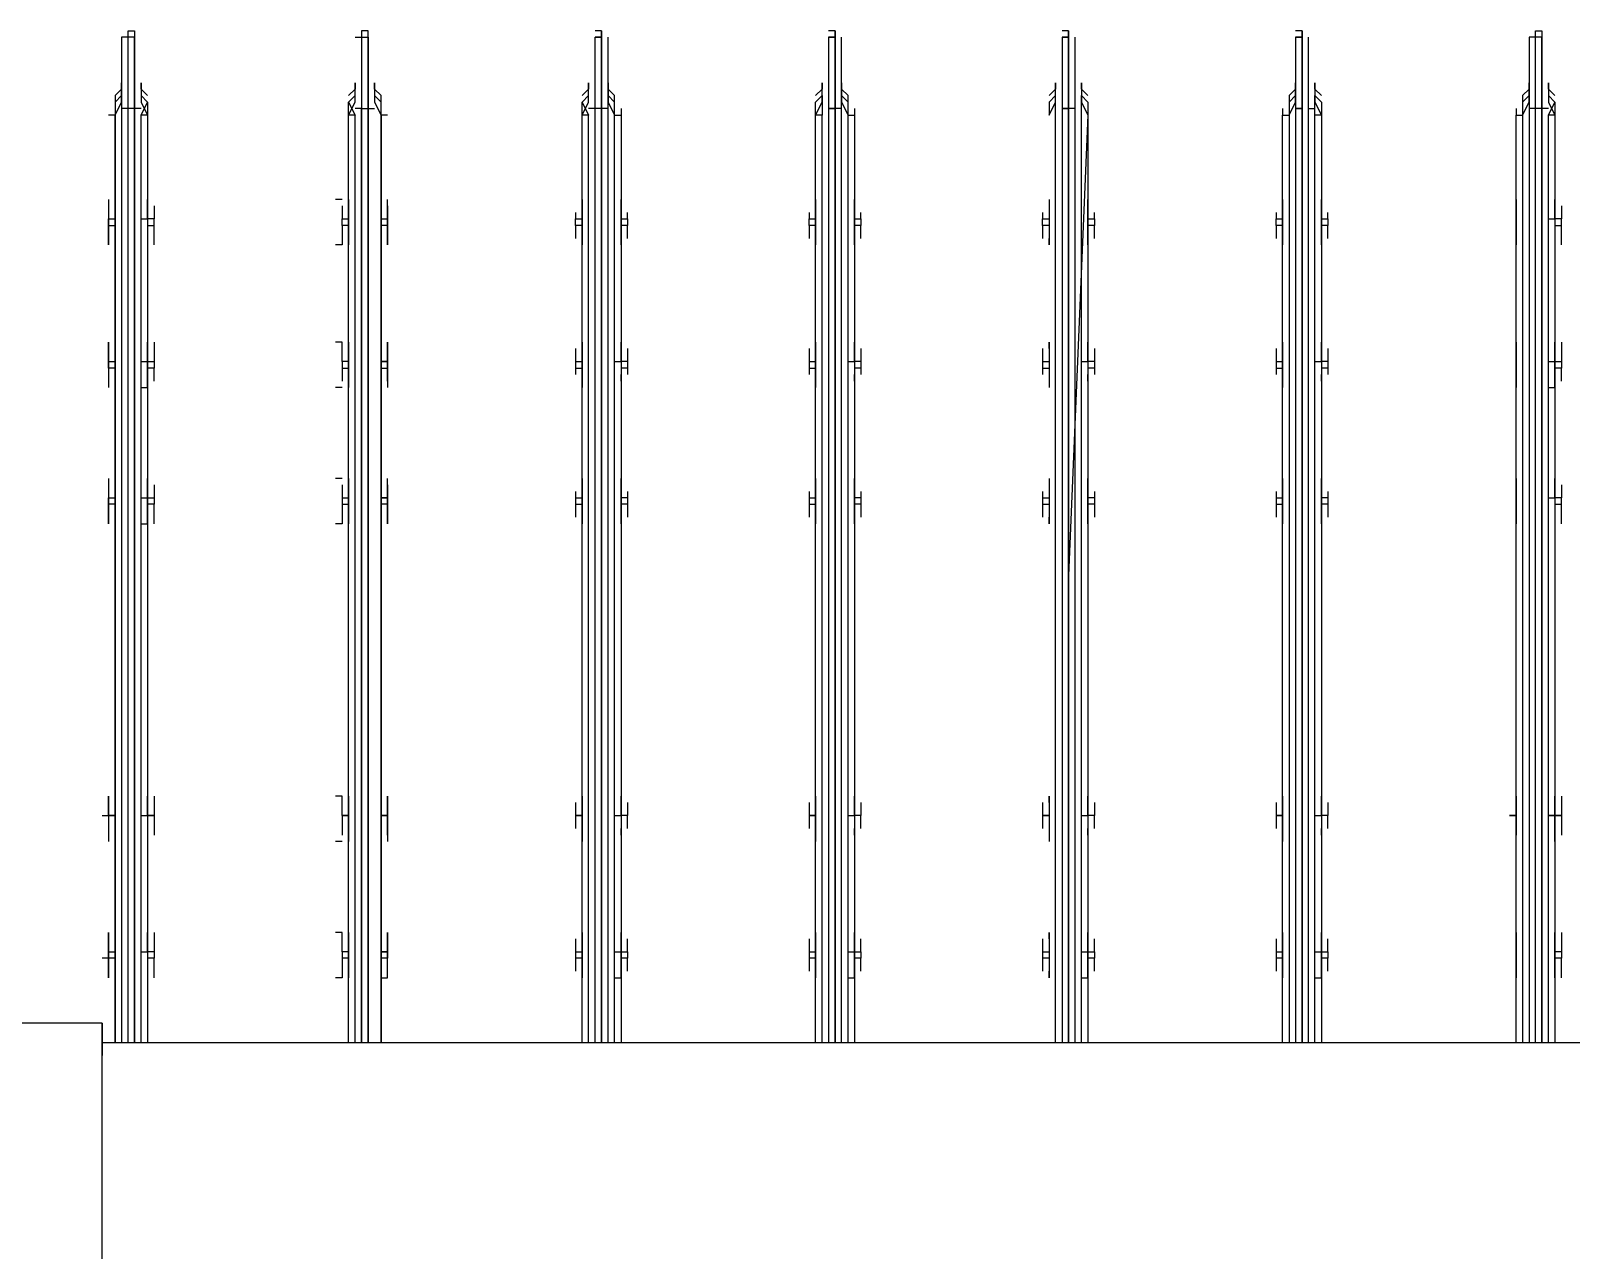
# Model space of a CAD drawing. Header units: metres. Extents: x 532315 to 532639, y 2674519 to 2674914.
# Drawn here: x 532482.0879 to 532482.4164, y 2674750.4031 to 2674750.6631 of the extents above; entities that cross this region are included whole.
import ezdxf

# ---------------------------------------------------------------- set-up
doc = ezdxf.new("R2010")
doc.units = ezdxf.units.M
doc.header["$MEASUREMENT"] = 0
doc.linetypes.add('PDF_IMPORT', pattern=[1, 0.8, -0.2])
doc.layers.add('IDT', color=7, linetype='Continuous')

# ---------------------------------------------------------------- blocks, each defined once
blk = doc.blocks.new('IDT')
at = {"layer": 'IDT', "color": 0, "lineweight": 25}
for p, q in [((17.21622, 8.80826), (17.21622, 8.71144)), ((17.21622, 8.71144), (17.21622, 8.71836)), ((17.21622, 8.71559), (16.63529, 8.71559)), ((16.90639, 8.5178), (16.90639, 8.71559)), ((16.90777, 8.71559), (16.90777, 8.5178)), ((16.90916, 8.51642), (16.90916, 8.71559)), ((16.90916, 8.71559), (16.90916, 8.51642)), ((16.91054, 8.71559), (16.91054, 8.51642)), ((16.91192, 8.51642), (16.91192, 8.71559)), ((16.91331, 8.5178), (16.91331, 8.71559)), ((16.91469, 8.71559), (16.91469, 8.5178)), ((16.95618, 8.5178), (16.95618, 8.71559)), ((16.95757, 8.71559), (16.95757, 8.5178)), ((16.95895, 8.71559), (16.95895, 8.51642)), ((16.96033, 8.71559), (16.96033, 8.51642)), ((16.96033, 8.51642), (16.96033, 8.71559)), ((16.96172, 8.51642), (16.96172, 8.71559)), ((16.9631, 8.5178), (16.9631, 8.71559)), ((16.96448, 8.71559), (16.96448, 8.5178)), ((17.00598, 8.5178), (17.00598, 8.71559)), ((17.00736, 8.71559), (17.00736, 8.5178)), ((17.00874, 8.71559), (17.00874, 8.51642)), ((17.01013, 8.51642), (17.01013, 8.71559)), ((17.01013, 8.71559), (17.01013, 8.51642)), ((17.01151, 8.51642), (17.01151, 8.71559)), ((17.01289, 8.71559), (17.01289, 8.5178)), ((17.05577, 8.5178), (17.05577, 8.71559)), ((17.05715, 8.71559), (17.05715, 8.5178)), ((17.05854, 8.71559), (17.05854, 8.51642)), ((17.05992, 8.51642), (17.05992, 8.71559)), ((17.05992, 8.71559), (17.05992, 8.51642)), ((17.0613, 8.51642), (17.0613, 8.71559)), ((17.06269, 8.71559), (17.06269, 8.5178)), ((17.06407, 8.71559), (17.06407, 8.5178)), ((17.10556, 8.5178), (17.10556, 8.71559)), ((17.10695, 8.71559), (17.10695, 8.5178)), ((17.10833, 8.71559), (17.10833, 8.51642)), ((17.10971, 8.71559), (17.10971, 8.51642)), ((17.10971, 8.51642), (17.10971, 8.71559)), ((17.1111, 8.71559), (17.1111, 8.51642)), ((17.11248, 8.71559), (17.11248, 8.5178)), ((17.11386, 8.71559), (17.11386, 8.5178)), ((17.15674, 8.5178), (17.15674, 8.71559)), ((17.15674, 8.71559), (17.15674, 8.5178)), ((17.15951, 8.51642), (17.15951, 8.71559)), ((17.15951, 8.71559), (17.15951, 8.51642)), ((17.16089, 8.51642), (17.16089, 8.71559)), ((17.16089, 8.71559), (17.16089, 8.51642)), ((17.16227, 8.71559), (17.16227, 8.5178)), ((17.16366, 8.71559), (17.16366, 8.5178)), ((17.20653, 8.5178), (17.20653, 8.71559)), ((17.20792, 8.71559), (17.20792, 8.5178)), ((17.2093, 8.51642), (17.2093, 8.71559)), ((17.2093, 8.71559), (17.2093, 8.51642)), ((17.21068, 8.71559), (17.21068, 8.51642)), ((17.21207, 8.51642), (17.21207, 8.71559)), ((17.21345, 8.5178), (17.21345, 8.71559)), ((17.21345, 8.71559), (17.21345, 8.5178)), ((17.21622, 8.71144), (17.3158, 8.71144)), ((16.90501, 8.70176), (16.90501, 8.70038)), ((16.90501, 8.70038), (16.90501, 8.69761)), ((16.90639, 8.70176), (16.90639, 8.69761)), ((16.91469, 8.70176), (16.91469, 8.70038)), ((16.91469, 8.69761), (16.91469, 8.70176)), ((16.91469, 8.70038), (16.91469, 8.69761)), ((16.9548, 8.70038), (16.9548, 8.69761)), ((16.95757, 8.70176), (16.95618, 8.70176)), ((16.95618, 8.70176), (16.95618, 8.69761)), ((16.95618, 8.70176), (16.95618, 8.70038)), ((16.96448, 8.69761), (16.96448, 8.70176)), ((16.96448, 8.70176), (16.96448, 8.70038)), ((16.96587, 8.69761), (16.96587, 8.70038)), ((17.00459, 8.70038), (17.00459, 8.69761)), ((17.00736, 8.70176), (17.00598, 8.70176)), ((17.00598, 8.70176), (17.00598, 8.69761)), ((17.00598, 8.70176), (17.00598, 8.70038)), ((17.01428, 8.69761), (17.01428, 8.70176)), ((17.01428, 8.70176), (17.01428, 8.70038)), ((17.01566, 8.69761), (17.01566, 8.70038)), ((17.05439, 8.70038), (17.05439, 8.69761)), ((17.05715, 8.70176), (17.05577, 8.70176)), ((17.05577, 8.70176), (17.05577, 8.69761)), ((17.05577, 8.70176), (17.05577, 8.70038)), ((17.06407, 8.69761), (17.06407, 8.70176)), ((17.06407, 8.70176), (17.06407, 8.70038)), ((17.06545, 8.69761), (17.06545, 8.70038)), ((17.10418, 8.70038), (17.10418, 8.69761)), ((17.10695, 8.70176), (17.10556, 8.70176)), ((17.10556, 8.70176), (17.10556, 8.69761)), ((17.10556, 8.70176), (17.10556, 8.70038)), ((17.11386, 8.69761), (17.11386, 8.70176)), ((17.11386, 8.70176), (17.11386, 8.70038)), ((17.11525, 8.69761), (17.11525, 8.70038)), ((17.15674, 8.70176), (17.15536, 8.70176)), ((17.15536, 8.70176), (17.15536, 8.69761)), ((17.15536, 8.70176), (17.15536, 8.70038)), ((17.15536, 8.70038), (17.15536, 8.69761)), ((17.16366, 8.69761), (17.16366, 8.70176)), ((17.16504, 8.70038), (17.16504, 8.70176)), ((17.16504, 8.70176), (17.16642, 8.70176)), ((17.16504, 8.69761), (17.16504, 8.70038)), ((17.20515, 8.70176), (17.20515, 8.70038)), ((17.20515, 8.70038), (17.20515, 8.69761)), ((17.20653, 8.69623), (17.20653, 8.70176)), ((17.21483, 8.70176), (17.21483, 8.70038)), ((17.21483, 8.69761), (17.21483, 8.70176)), ((17.21483, 8.70038), (17.21483, 8.69761)), ((16.90501, 8.69761), (16.90639, 8.69761)), ((16.90501, 8.69623), (16.90501, 8.69761)), ((16.90501, 8.69346), (16.90501, 8.69623)), ((16.90501, 8.69623), (16.90639, 8.69623)), ((16.90639, 8.69761), (16.90639, 8.69623)), ((16.90639, 8.69623), (16.90639, 8.69208)), ((16.91469, 8.69761), (16.91469, 8.69623)), ((16.91469, 8.69623), (16.91469, 8.69761)), ((16.91469, 8.69623), (16.91469, 8.69346)), ((16.91469, 8.69208), (16.91469, 8.69623)), ((16.9548, 8.69761), (16.95618, 8.69761)), ((16.9548, 8.69623), (16.9548, 8.69761)), ((16.95618, 8.69623), (16.9548, 8.69623)), ((16.9548, 8.69623), (16.9548, 8.69346)), ((16.95618, 8.69761), (16.95618, 8.69623)), ((16.95757, 8.69623), (16.95618, 8.69623)), ((16.95618, 8.69623), (16.95618, 8.69208)), ((16.96448, 8.69623), (16.96448, 8.69761)), ((16.96448, 8.69761), (16.96587, 8.69761)), ((16.96448, 8.69208), (16.96448, 8.69623)), ((16.96587, 8.69623), (16.96448, 8.69623)), ((16.96587, 8.69623), (16.96587, 8.69761)), ((16.96587, 8.69346), (16.96587, 8.69623)), ((17.00459, 8.69761), (17.00598, 8.69761)), ((17.00459, 8.69623), (17.00459, 8.69761)), ((17.00598, 8.69623), (17.00459, 8.69623)), ((17.00459, 8.69623), (17.00459, 8.69346)), ((17.00598, 8.69761), (17.00598, 8.69623)), ((17.00736, 8.69623), (17.00598, 8.69623)), ((17.00598, 8.69623), (17.00598, 8.69208)), ((17.01428, 8.69623), (17.01428, 8.69761)), ((17.01428, 8.69761), (17.01566, 8.69761)), ((17.01428, 8.69208), (17.01428, 8.69623)), ((17.01566, 8.69623), (17.01428, 8.69623)), ((17.01566, 8.69623), (17.01566, 8.69761)), ((17.01566, 8.69346), (17.01566, 8.69623)), ((17.05439, 8.69761), (17.05577, 8.69761)), ((17.05439, 8.69623), (17.05439, 8.69761)), ((17.05577, 8.69623), (17.05439, 8.69623)), ((17.05439, 8.69623), (17.05439, 8.69346)), ((17.05577, 8.69761), (17.05577, 8.69623)), ((17.05715, 8.69623), (17.05577, 8.69623)), ((17.05577, 8.69623), (17.05577, 8.69208)), ((17.06407, 8.69623), (17.06407, 8.69761)), ((17.06407, 8.69761), (17.06545, 8.69761)), ((17.06407, 8.69208), (17.06407, 8.69623)), ((17.06545, 8.69623), (17.06407, 8.69623)), ((17.06545, 8.69623), (17.06545, 8.69761)), ((17.06545, 8.69346), (17.06545, 8.69623)), ((17.10418, 8.69761), (17.10556, 8.69761)), ((17.10418, 8.69623), (17.10418, 8.69761)), ((17.10556, 8.69623), (17.10418, 8.69623)), ((17.10418, 8.69623), (17.10418, 8.69346)), ((17.10556, 8.69761), (17.10556, 8.69623)), ((17.10695, 8.69623), (17.10556, 8.69623)), ((17.10556, 8.69623), (17.10556, 8.69208)), ((17.11386, 8.69623), (17.11386, 8.69761)), ((17.11386, 8.69761), (17.11525, 8.69761)), ((17.11386, 8.69208), (17.11386, 8.69623)), ((17.11525, 8.69623), (17.11386, 8.69623)), ((17.11525, 8.69623), (17.11525, 8.69761)), ((17.11525, 8.69346), (17.11525, 8.69623)), ((17.15536, 8.69623), (17.15536, 8.69761)), ((17.15536, 8.69761), (17.15536, 8.69623)), ((17.15536, 8.69761), (17.15674, 8.69761)), ((17.15536, 8.69623), (17.15674, 8.69623)), ((17.15674, 8.69623), (17.15536, 8.69623)), ((17.15536, 8.69623), (17.15536, 8.69208)), ((17.15536, 8.69346), (17.15536, 8.69623)), ((17.16366, 8.69623), (17.16366, 8.69761)), ((17.16366, 8.69761), (17.16504, 8.69761)), ((17.16366, 8.69623), (17.16504, 8.69623)), ((17.16366, 8.69208), (17.16366, 8.69623)), ((17.16504, 8.69623), (17.16504, 8.69761)), ((17.16504, 8.69623), (17.16504, 8.69346)), ((17.20515, 8.69623), (17.20515, 8.69761)), ((17.20515, 8.69761), (17.20653, 8.69761)), ((17.20515, 8.69346), (17.20515, 8.69623)), ((17.20515, 8.69623), (17.20653, 8.69623)), ((17.20792, 8.69623), (17.20653, 8.69623)), ((17.20653, 8.69623), (17.20653, 8.69208)), ((17.21345, 8.69761), (17.21483, 8.69761)), ((17.21483, 8.69623), (17.21345, 8.69623)), ((17.21483, 8.69761), (17.21483, 8.69623)), ((17.21483, 8.69623), (17.21483, 8.69761)), ((17.21483, 8.69761), (17.21622, 8.69761)), ((17.21483, 8.69623), (17.21483, 8.69346)), ((17.21483, 8.69208), (17.21483, 8.69623)), ((16.90501, 8.69208), (16.90501, 8.69346)), ((16.91469, 8.69346), (16.91469, 8.69208)), ((16.95618, 8.69208), (16.95618, 8.69346)), ((16.96448, 8.69346), (16.96448, 8.69208)), ((17.00598, 8.69208), (17.00598, 8.69346)), ((17.01428, 8.69346), (17.01428, 8.69208)), ((17.05577, 8.69208), (17.05577, 8.69346)), ((17.06407, 8.69346), (17.06407, 8.69208)), ((17.10556, 8.69208), (17.10556, 8.69346)), ((17.11386, 8.69346), (17.11386, 8.69208)), ((17.15536, 8.69208), (17.15536, 8.69346)), ((17.16504, 8.69346), (17.16504, 8.69208)), ((17.16504, 8.69208), (17.16642, 8.69208)), ((17.20515, 8.69208), (17.20515, 8.69346)), ((17.21483, 8.69346), (17.21483, 8.69208)), ((16.90639, 8.67272), (16.90639, 8.66718)), ((16.91469, 8.67272), (16.91469, 8.66718)), ((16.95618, 8.66718), (16.95618, 8.67272)), ((16.96448, 8.66303), (16.96448, 8.67272)), ((17.00598, 8.66718), (17.00598, 8.67272)), ((17.01428, 8.66303), (17.01428, 8.67272)), ((17.05577, 8.66718), (17.05577, 8.67272)), ((17.06407, 8.66303), (17.06407, 8.67272)), ((17.10556, 8.66718), (17.10556, 8.67272)), ((17.11386, 8.66303), (17.11386, 8.67272)), ((17.15536, 8.66718), (17.15536, 8.67272)), ((17.16366, 8.66303), (17.16366, 8.67272)), ((17.16504, 8.67272), (17.16642, 8.67272)), ((17.20653, 8.66718), (17.20653, 8.67272)), ((17.21483, 8.66718), (17.21483, 8.67272)), ((16.90501, 8.66995), (16.90501, 8.67133)), ((16.90501, 8.66718), (16.90501, 8.66995)), ((16.91469, 8.66995), (16.91469, 8.67133)), ((16.91469, 8.66718), (16.91469, 8.66995)), ((16.9548, 8.66995), (16.9548, 8.66718)), ((16.95618, 8.67133), (16.95618, 8.66995)), ((16.96448, 8.66995), (16.96448, 8.67133)), ((16.96587, 8.66718), (16.96587, 8.66995)), ((17.00459, 8.66995), (17.00459, 8.66718)), ((17.00598, 8.67133), (17.00598, 8.66995)), ((17.01428, 8.66995), (17.01428, 8.67133)), ((17.01566, 8.66718), (17.01566, 8.66995)), ((17.05439, 8.66995), (17.05439, 8.66718)), ((17.05577, 8.67133), (17.05577, 8.66995)), ((17.06407, 8.66995), (17.06407, 8.67133)), ((17.06545, 8.66718), (17.06545, 8.66995)), ((17.10418, 8.66995), (17.10418, 8.66718)), ((17.10556, 8.67133), (17.10556, 8.66995)), ((17.11386, 8.66995), (17.11386, 8.67133)), ((17.11525, 8.66718), (17.11525, 8.66995)), ((17.15536, 8.67133), (17.15536, 8.66995)), ((17.15536, 8.66995), (17.15536, 8.66718)), ((17.16504, 8.66995), (17.16504, 8.67133)), ((17.16504, 8.66718), (17.16504, 8.66995)), ((17.20515, 8.66995), (17.20515, 8.67133)), ((17.20515, 8.66718), (17.20515, 8.66995)), ((17.21483, 8.66995), (17.21483, 8.67133)), ((17.21483, 8.66718), (17.21483, 8.66995)), ((16.90501, 8.66442), (16.90501, 8.66718)), ((16.90501, 8.66718), (16.90639, 8.66718)), ((16.90639, 8.66718), (16.90501, 8.66718)), ((16.90639, 8.66718), (16.90777, 8.66718)), ((16.90777, 8.66718), (16.90639, 8.66718)), ((16.90639, 8.66718), (16.90639, 8.66303)), ((16.91469, 8.66718), (16.91469, 8.66442)), ((16.91469, 8.66303), (16.91469, 8.66718)), ((16.91469, 8.66718), (16.91607, 8.66718)), ((16.91607, 8.66718), (16.91469, 8.66718)), ((16.9548, 8.66442), (16.9548, 8.66718)), ((16.9548, 8.66718), (16.95618, 8.66718)), ((16.9548, 8.66718), (16.95618, 8.66718)), ((16.95757, 8.66718), (16.95618, 8.66718)), ((16.95618, 8.66718), (16.95618, 8.66303)), ((16.96587, 8.66718), (16.96448, 8.66718)), ((16.96448, 8.66718), (16.96587, 8.66718)), ((16.96587, 8.66718), (16.96448, 8.66718)), ((16.96587, 8.66442), (16.96587, 8.66718)), ((17.00459, 8.66442), (17.00459, 8.66718)), ((17.00459, 8.66718), (17.00598, 8.66718)), ((17.00459, 8.66718), (17.00598, 8.66718)), ((17.00736, 8.66718), (17.00598, 8.66718)), ((17.00598, 8.66718), (17.00598, 8.66303)), ((17.01566, 8.66718), (17.01428, 8.66718)), ((17.01428, 8.66718), (17.01566, 8.66718)), ((17.01566, 8.66718), (17.01428, 8.66718)), ((17.01566, 8.66442), (17.01566, 8.66718)), ((17.05439, 8.66442), (17.05439, 8.66718)), ((17.05439, 8.66718), (17.05577, 8.66718)), ((17.05439, 8.66718), (17.05577, 8.66718)), ((17.05715, 8.66718), (17.05577, 8.66718)), ((17.05577, 8.66718), (17.05577, 8.66303)), ((17.06545, 8.66718), (17.06407, 8.66718)), ((17.06407, 8.66718), (17.06545, 8.66718)), ((17.06545, 8.66718), (17.06407, 8.66718)), ((17.06545, 8.66442), (17.06545, 8.66718)), ((17.10418, 8.66442), (17.10418, 8.66718)), ((17.10418, 8.66718), (17.10556, 8.66718)), ((17.10418, 8.66718), (17.10556, 8.66718)), ((17.10695, 8.66718), (17.10556, 8.66718)), ((17.10556, 8.66718), (17.10556, 8.66303)), ((17.11525, 8.66718), (17.11386, 8.66718)), ((17.11386, 8.66718), (17.11525, 8.66718)), ((17.11525, 8.66718), (17.11386, 8.66718)), ((17.11525, 8.66442), (17.11525, 8.66718)), ((17.15536, 8.66718), (17.15536, 8.66303)), ((17.15536, 8.66442), (17.15536, 8.66718)), ((17.15536, 8.66718), (17.15674, 8.66718)), ((17.15674, 8.66718), (17.15536, 8.66718)), ((17.15536, 8.66718), (17.15674, 8.66718)), ((17.15674, 8.66718), (17.15536, 8.66718)), ((17.16366, 8.66718), (17.16504, 8.66718)), ((17.16504, 8.66718), (17.16366, 8.66718)), ((17.16366, 8.66718), (17.16504, 8.66718)), ((17.16504, 8.66718), (17.16504, 8.66442)), ((17.20515, 8.66442), (17.20515, 8.66718)), ((17.20653, 8.66718), (17.20515, 8.66718)), ((17.20515, 8.66718), (17.20653, 8.66718)), ((17.20792, 8.66718), (17.20653, 8.66718)), ((17.20653, 8.66718), (17.20653, 8.66303)), ((17.21483, 8.66718), (17.21345, 8.66718)), ((17.21345, 8.66718), (17.21483, 8.66718)), ((17.21622, 8.66718), (17.21483, 8.66718)), ((17.21483, 8.66718), (17.21483, 8.66442)), ((17.21483, 8.66303), (17.21483, 8.66718)), ((16.90501, 8.66303), (16.90501, 8.66442)), ((16.91469, 8.66442), (16.91469, 8.66303)), ((16.95618, 8.66303), (16.95618, 8.66442)), ((16.96448, 8.66442), (16.96448, 8.66303)), ((17.00598, 8.66303), (17.00598, 8.66442)), ((17.01428, 8.66442), (17.01428, 8.66303)), ((17.05577, 8.66303), (17.05577, 8.66442)), ((17.06407, 8.66442), (17.06407, 8.66303)), ((17.10556, 8.66303), (17.10556, 8.66442)), ((17.11386, 8.66442), (17.11386, 8.66303)), ((17.15536, 8.66303), (17.15536, 8.66442)), ((17.16504, 8.66442), (17.16504, 8.66303)), ((17.16504, 8.66303), (17.16642, 8.66303)), ((17.20515, 8.66303), (17.20515, 8.66442)), ((17.21483, 8.66442), (17.21483, 8.66303)), ((16.90501, 8.60494), (16.90501, 8.60356)), ((16.90501, 8.60356), (16.90501, 8.60079)), ((16.90639, 8.60079), (16.90639, 8.60494)), ((16.91469, 8.60079), (16.91469, 8.60494)), ((16.91469, 8.60494), (16.91469, 8.60356)), ((16.91469, 8.60356), (16.91469, 8.60079)), ((16.9548, 8.60079), (16.9548, 8.60356)), ((16.95618, 8.60356), (16.95618, 8.60494)), ((16.95618, 8.60494), (16.95618, 8.60079)), ((16.96448, 8.60079), (16.96448, 8.60494)), ((16.96448, 8.60494), (16.96448, 8.60356)), ((16.96587, 8.60079), (16.96587, 8.60356)), ((17.00459, 8.60079), (17.00459, 8.60356)), ((17.00598, 8.60356), (17.00598, 8.60494)), ((17.00598, 8.60494), (17.00598, 8.60079)), ((17.01428, 8.60079), (17.01428, 8.60494)), ((17.01428, 8.60494), (17.01428, 8.60356)), ((17.01566, 8.60079), (17.01566, 8.60356)), ((17.05439, 8.60079), (17.05439, 8.60356)), ((17.05577, 8.60356), (17.05577, 8.60494)), ((17.05577, 8.60494), (17.05577, 8.60079)), ((17.06407, 8.60079), (17.06407, 8.60494)), ((17.06407, 8.60494), (17.06407, 8.60356)), ((17.06545, 8.60079), (17.06545, 8.60356)), ((17.10418, 8.60079), (17.10418, 8.60356)), ((17.10556, 8.60356), (17.10556, 8.60494)), ((17.10556, 8.60494), (17.10556, 8.60079)), ((17.11386, 8.60079), (17.11386, 8.60494)), ((17.11386, 8.60494), (17.11386, 8.60356)), ((17.11525, 8.60079), (17.11525, 8.60356)), ((17.15536, 8.60079), (17.15536, 8.60494)), ((17.15536, 8.60494), (17.15536, 8.60356)), ((17.15536, 8.60356), (17.15536, 8.60079)), ((17.16366, 8.60079), (17.16366, 8.60494)), ((17.16504, 8.60356), (17.16504, 8.60494)), ((17.16504, 8.60494), (17.16642, 8.60494)), ((17.16504, 8.60079), (17.16504, 8.60356)), ((17.20515, 8.60494), (17.20515, 8.60356)), ((17.20515, 8.60356), (17.20515, 8.60079)), ((17.20792, 8.60494), (17.20653, 8.60494)), ((17.20653, 8.60494), (17.20653, 8.60079)), ((17.21483, 8.60079), (17.21483, 8.60494)), ((17.21483, 8.60494), (17.21483, 8.60356)), ((17.21483, 8.60356), (17.21483, 8.60079)), ((16.90639, 8.60079), (16.90501, 8.60079)), ((16.90501, 8.60079), (16.90501, 8.59941)), ((16.90639, 8.59941), (16.90639, 8.60079)), ((16.91469, 8.59941), (16.91469, 8.60079)), ((16.91469, 8.60079), (16.91469, 8.59803)), ((16.9548, 8.59941), (16.9548, 8.60079)), ((16.9548, 8.60079), (16.95618, 8.60079)), ((16.95618, 8.60079), (16.95618, 8.59941)), ((16.96448, 8.59941), (16.96448, 8.60079)), ((16.96587, 8.60079), (16.96448, 8.60079)), ((16.96587, 8.59941), (16.96587, 8.60079)), ((17.00459, 8.59941), (17.00459, 8.60079)), ((17.00459, 8.60079), (17.00598, 8.60079)), ((17.00598, 8.60079), (17.00598, 8.59941)), ((17.01428, 8.59941), (17.01428, 8.60079)), ((17.01566, 8.60079), (17.01428, 8.60079)), ((17.01566, 8.59941), (17.01566, 8.60079)), ((17.05439, 8.59941), (17.05439, 8.60079)), ((17.05439, 8.60079), (17.05577, 8.60079)), ((17.05577, 8.60079), (17.05577, 8.59941)), ((17.06407, 8.59941), (17.06407, 8.60079)), ((17.06545, 8.60079), (17.06407, 8.60079)), ((17.06545, 8.59941), (17.06545, 8.60079)), ((17.10418, 8.59941), (17.10418, 8.60079)), ((17.10418, 8.60079), (17.10556, 8.60079)), ((17.10556, 8.60079), (17.10556, 8.59941)), ((17.11386, 8.59941), (17.11386, 8.60079)), ((17.11525, 8.60079), (17.11386, 8.60079)), ((17.11525, 8.59941), (17.11525, 8.60079)), ((17.15536, 8.60079), (17.15536, 8.59941)), ((17.15536, 8.59941), (17.15536, 8.60079)), ((17.15536, 8.60079), (17.15674, 8.60079)), ((17.16366, 8.59941), (17.16366, 8.60079)), ((17.16504, 8.60079), (17.16366, 8.60079)), ((17.16504, 8.59941), (17.16504, 8.60079)), ((17.20515, 8.59941), (17.20515, 8.60079)), ((17.20515, 8.60079), (17.20653, 8.60079)), ((17.20653, 8.60079), (17.20653, 8.59941)), ((17.21345, 8.60079), (17.21483, 8.60079)), ((17.21483, 8.59803), (17.21483, 8.60079)), ((17.21483, 8.60079), (17.21483, 8.59941)), ((16.90501, 8.59941), (16.90639, 8.59941)), ((16.90501, 8.59803), (16.90501, 8.59941)), ((16.90501, 8.59664), (16.90501, 8.59803)), ((16.90777, 8.59941), (16.90639, 8.59941)), ((16.90639, 8.59941), (16.90639, 8.59526)), ((16.91469, 8.59526), (16.91469, 8.59941)), ((16.91469, 8.59803), (16.91469, 8.59664)), ((16.9548, 8.59803), (16.9548, 8.59941)), ((16.9548, 8.59941), (16.95618, 8.59941)), ((16.95618, 8.59941), (16.95618, 8.59526)), ((16.95618, 8.59803), (16.95618, 8.59664)), ((16.96448, 8.59526), (16.96448, 8.59941)), ((16.96587, 8.59941), (16.96448, 8.59941)), ((16.96448, 8.59664), (16.96448, 8.59803)), ((16.96587, 8.59803), (16.96587, 8.59941)), ((17.00459, 8.59803), (17.00459, 8.59941)), ((17.00459, 8.59941), (17.00598, 8.59941)), ((17.00598, 8.59941), (17.00598, 8.59526)), ((17.00598, 8.59803), (17.00598, 8.59664)), ((17.01428, 8.59526), (17.01428, 8.59941)), ((17.01566, 8.59941), (17.01428, 8.59941)), ((17.01428, 8.59664), (17.01428, 8.59803)), ((17.01566, 8.59803), (17.01566, 8.59941)), ((17.05439, 8.59803), (17.05439, 8.59941)), ((17.05439, 8.59941), (17.05577, 8.59941)), ((17.05577, 8.59941), (17.05577, 8.59526)), ((17.05577, 8.59803), (17.05577, 8.59664)), ((17.06407, 8.59526), (17.06407, 8.59941)), ((17.06545, 8.59941), (17.06407, 8.59941)), ((17.06407, 8.59664), (17.06407, 8.59803)), ((17.06545, 8.59803), (17.06545, 8.59941)), ((17.10418, 8.59803), (17.10418, 8.59941)), ((17.10418, 8.59941), (17.10556, 8.59941)), ((17.10556, 8.59941), (17.10556, 8.59526)), ((17.10556, 8.59803), (17.10556, 8.59664)), ((17.11386, 8.59526), (17.11386, 8.59941)), ((17.11525, 8.59941), (17.11386, 8.59941)), ((17.11386, 8.59664), (17.11386, 8.59803)), ((17.11525, 8.59803), (17.11525, 8.59941)), ((17.15536, 8.59803), (17.15536, 8.59941)), ((17.15536, 8.59941), (17.15536, 8.59526)), ((17.15536, 8.59941), (17.15674, 8.59941)), ((17.15674, 8.59941), (17.15536, 8.59941)), ((17.15536, 8.59664), (17.15536, 8.59803)), ((17.16366, 8.59526), (17.16366, 8.59941)), ((17.16504, 8.59941), (17.16366, 8.59941)), ((17.16504, 8.59803), (17.16504, 8.59941)), ((17.16504, 8.59664), (17.16504, 8.59803)), ((17.20653, 8.59941), (17.20515, 8.59941)), ((17.20515, 8.59803), (17.20515, 8.59941)), ((17.20515, 8.59664), (17.20515, 8.59803)), ((17.20792, 8.59941), (17.20653, 8.59941)), ((17.20653, 8.59941), (17.20653, 8.59526)), ((17.21483, 8.59941), (17.21345, 8.59941)), ((17.21483, 8.59526), (17.21483, 8.59941)), ((17.21483, 8.59664), (17.21483, 8.59803)), ((17.16504, 8.59526), (17.16642, 8.59526)), ((16.90501, 8.57451), (16.90501, 8.57313)), ((16.90777, 8.57589), (16.90639, 8.57589)), ((16.90639, 8.57589), (16.90639, 8.57175)), ((16.91469, 8.56621), (16.91469, 8.57589)), ((16.91469, 8.57451), (16.91469, 8.57313)), ((16.95618, 8.57036), (16.95618, 8.57589)), ((16.95618, 8.57451), (16.95618, 8.57313)), ((16.96448, 8.57175), (16.96448, 8.57589)), ((16.96448, 8.57313), (16.96448, 8.57451)), ((17.00598, 8.57036), (17.00598, 8.57589)), ((17.00598, 8.57451), (17.00598, 8.57313)), ((17.01428, 8.57175), (17.01428, 8.57589)), ((17.01428, 8.57313), (17.01428, 8.57451)), ((17.05577, 8.57036), (17.05577, 8.57589)), ((17.05577, 8.57451), (17.05577, 8.57313)), ((17.06407, 8.57175), (17.06407, 8.57589)), ((17.06407, 8.57313), (17.06407, 8.57451)), ((17.10556, 8.57036), (17.10556, 8.57589)), ((17.10556, 8.57451), (17.10556, 8.57313)), ((17.11386, 8.57175), (17.11386, 8.57589)), ((17.11386, 8.57313), (17.11386, 8.57451)), ((17.15536, 8.57175), (17.15536, 8.57589)), ((17.15536, 8.57451), (17.15536, 8.57313)), ((17.16366, 8.57175), (17.16366, 8.57589)), ((17.16504, 8.57589), (17.16642, 8.57589)), ((17.16504, 8.57313), (17.16504, 8.57451)), ((17.20515, 8.57451), (17.20515, 8.57313)), ((17.20792, 8.57589), (17.20653, 8.57589)), ((17.20653, 8.57589), (17.20653, 8.57175)), ((17.21483, 8.57175), (17.21483, 8.57589)), ((17.21483, 8.57313), (17.21483, 8.57451)), ((16.90501, 8.57313), (16.90501, 8.57175)), ((16.90501, 8.57036), (16.90501, 8.57175)), ((16.90501, 8.57175), (16.90639, 8.57175)), ((16.90639, 8.57175), (16.90639, 8.57036)), ((16.91469, 8.57313), (16.91469, 8.57175)), ((16.91469, 8.57175), (16.91469, 8.57036)), ((16.9548, 8.57175), (16.9548, 8.57313)), ((16.9548, 8.57036), (16.9548, 8.57175)), ((16.9548, 8.57175), (16.95618, 8.57175)), ((16.96448, 8.56621), (16.96448, 8.57175)), ((16.96587, 8.57175), (16.96448, 8.57175)), ((16.96587, 8.57175), (16.96587, 8.57313)), ((16.96587, 8.57036), (16.96587, 8.57175)), ((17.00459, 8.57175), (17.00459, 8.57313)), ((17.00459, 8.57036), (17.00459, 8.57175)), ((17.00459, 8.57175), (17.00598, 8.57175)), ((17.01428, 8.56621), (17.01428, 8.57175)), ((17.01566, 8.57175), (17.01428, 8.57175)), ((17.01566, 8.57175), (17.01566, 8.57313)), ((17.01566, 8.57036), (17.01566, 8.57175)), ((17.05439, 8.57175), (17.05439, 8.57313)), ((17.05439, 8.57036), (17.05439, 8.57175)), ((17.05439, 8.57175), (17.05577, 8.57175)), ((17.06407, 8.56621), (17.06407, 8.57175)), ((17.06545, 8.57175), (17.06407, 8.57175)), ((17.06545, 8.57175), (17.06545, 8.57313)), ((17.06545, 8.57036), (17.06545, 8.57175)), ((17.10418, 8.57175), (17.10418, 8.57313)), ((17.10418, 8.57036), (17.10418, 8.57175)), ((17.10418, 8.57175), (17.10556, 8.57175)), ((17.11386, 8.56621), (17.11386, 8.57175)), ((17.11525, 8.57175), (17.11386, 8.57175)), ((17.11525, 8.57175), (17.11525, 8.57313)), ((17.11525, 8.57036), (17.11525, 8.57175)), ((17.15536, 8.57313), (17.15536, 8.57175)), ((17.15674, 8.57175), (17.15536, 8.57175)), ((17.15536, 8.57175), (17.15536, 8.57036)), ((17.15536, 8.57036), (17.15536, 8.57175)), ((17.16366, 8.56621), (17.16366, 8.57175)), ((17.16504, 8.57175), (17.16366, 8.57175)), ((17.16504, 8.57175), (17.16504, 8.57313)), ((17.16504, 8.57036), (17.16504, 8.57175)), ((17.20515, 8.57313), (17.20515, 8.57175)), ((17.20515, 8.57036), (17.20515, 8.57175)), ((17.20515, 8.57175), (17.20653, 8.57175)), ((17.20653, 8.57175), (17.20653, 8.57036)), ((17.21345, 8.57175), (17.21483, 8.57175)), ((17.21483, 8.57175), (17.21483, 8.57313)), ((17.21483, 8.57036), (17.21483, 8.57175)), ((17.21483, 8.57175), (17.21483, 8.57036)), ((16.90639, 8.57036), (16.90501, 8.57036)), ((16.90501, 8.5676), (16.90501, 8.57036)), ((16.90501, 8.56621), (16.90501, 8.5676)), ((16.90777, 8.57036), (16.90639, 8.57036)), ((16.90639, 8.57036), (16.90639, 8.56621)), ((16.91469, 8.57036), (16.91469, 8.5676)), ((16.91469, 8.5676), (16.91469, 8.56621)), ((16.9548, 8.5676), (16.9548, 8.57036)), ((16.9548, 8.57036), (16.95618, 8.57036)), ((16.95757, 8.57036), (16.95618, 8.57036)), ((16.95618, 8.57036), (16.95618, 8.56621)), ((16.95618, 8.56621), (16.95618, 8.5676)), ((16.96587, 8.57036), (16.96448, 8.57036)), ((16.96448, 8.5676), (16.96448, 8.56621)), ((16.96587, 8.5676), (16.96587, 8.57036)), ((17.00459, 8.5676), (17.00459, 8.57036)), ((17.00459, 8.57036), (17.00598, 8.57036)), ((17.00736, 8.57036), (17.00598, 8.57036)), ((17.00598, 8.57036), (17.00598, 8.56621)), ((17.00598, 8.56621), (17.00598, 8.5676)), ((17.01566, 8.57036), (17.01428, 8.57036)), ((17.01428, 8.5676), (17.01428, 8.56621)), ((17.01566, 8.5676), (17.01566, 8.57036)), ((17.05439, 8.5676), (17.05439, 8.57036)), ((17.05439, 8.57036), (17.05577, 8.57036)), ((17.05715, 8.57036), (17.05577, 8.57036)), ((17.05577, 8.57036), (17.05577, 8.56621)), ((17.05577, 8.56621), (17.05577, 8.5676)), ((17.06545, 8.57036), (17.06407, 8.57036)), ((17.06407, 8.5676), (17.06407, 8.56621)), ((17.06545, 8.5676), (17.06545, 8.57036)), ((17.10418, 8.5676), (17.10418, 8.57036)), ((17.10418, 8.57036), (17.10556, 8.57036)), ((17.10695, 8.57036), (17.10556, 8.57036)), ((17.10556, 8.57036), (17.10556, 8.56621)), ((17.10556, 8.56621), (17.10556, 8.5676)), ((17.11525, 8.57036), (17.11386, 8.57036)), ((17.11386, 8.5676), (17.11386, 8.56621)), ((17.11525, 8.5676), (17.11525, 8.57036)), ((17.15536, 8.57036), (17.15674, 8.57036)), ((17.15674, 8.57036), (17.15536, 8.57036)), ((17.15536, 8.57036), (17.15536, 8.5676)), ((17.15536, 8.56621), (17.15536, 8.57036)), ((17.15536, 8.5676), (17.15536, 8.56621)), ((17.16366, 8.57036), (17.16504, 8.57036)), ((17.16504, 8.57036), (17.16504, 8.5676)), ((17.16504, 8.5676), (17.16504, 8.56621)), ((17.20653, 8.57036), (17.20515, 8.57036)), ((17.20515, 8.5676), (17.20515, 8.57036)), ((17.20515, 8.56621), (17.20515, 8.5676)), ((17.20792, 8.57036), (17.20653, 8.57036)), ((17.20653, 8.57036), (17.20653, 8.56621)), ((17.21483, 8.57036), (17.21345, 8.57036)), ((17.21483, 8.57036), (17.21483, 8.5676)), ((17.21483, 8.56621), (17.21483, 8.57036)), ((17.21483, 8.5676), (17.21483, 8.56621)), ((17.16504, 8.56621), (17.16642, 8.56621)), ((16.90501, 8.54547), (16.90501, 8.54408)), ((16.90639, 8.53993), (16.90639, 8.54547)), ((16.91469, 8.54132), (16.91469, 8.54547)), ((16.91469, 8.54547), (16.91469, 8.54408)), ((16.95618, 8.54408), (16.95618, 8.54547)), ((16.95618, 8.54547), (16.95618, 8.54132)), ((16.96448, 8.54132), (16.96448, 8.54547)), ((16.96448, 8.54547), (16.96448, 8.54408)), ((17.00598, 8.54408), (17.00598, 8.54547)), ((17.00598, 8.54547), (17.00598, 8.54132)), ((17.01428, 8.54132), (17.01428, 8.54547)), ((17.01428, 8.54547), (17.01428, 8.54408)), ((17.05577, 8.54408), (17.05577, 8.54547)), ((17.05577, 8.54547), (17.05577, 8.54132)), ((17.06407, 8.54132), (17.06407, 8.54547)), ((17.06407, 8.54547), (17.06407, 8.54408)), ((17.10556, 8.54408), (17.10556, 8.54547)), ((17.10556, 8.54547), (17.10556, 8.54132)), ((17.11386, 8.54132), (17.11386, 8.54547)), ((17.11386, 8.54547), (17.11386, 8.54408)), ((17.15536, 8.54132), (17.15536, 8.54547)), ((17.15536, 8.54547), (17.15536, 8.54408)), ((17.16366, 8.54132), (17.16366, 8.54547)), ((17.16504, 8.54408), (17.16504, 8.54547)), ((17.16504, 8.54547), (17.16642, 8.54547)), ((17.20515, 8.54547), (17.20515, 8.54408)), ((17.20653, 8.53993), (17.20653, 8.54547)), ((17.21483, 8.54132), (17.21483, 8.54547)), ((17.21483, 8.54547), (17.21483, 8.54408)), ((16.90501, 8.54408), (16.90501, 8.54132)), ((16.90639, 8.54132), (16.90501, 8.54132)), ((16.90501, 8.54132), (16.90501, 8.53993)), ((16.91469, 8.54408), (16.91469, 8.53993)), ((16.91469, 8.53578), (16.91469, 8.54132)), ((16.9548, 8.54408), (16.9548, 8.54132)), ((16.9548, 8.54132), (16.95618, 8.54132)), ((16.9548, 8.53993), (16.9548, 8.54132)), ((16.95618, 8.54132), (16.95618, 8.53993)), ((16.96448, 8.53993), (16.96448, 8.54132)), ((16.96448, 8.54132), (16.96587, 8.54132)), ((16.96587, 8.54132), (16.96587, 8.54408)), ((16.96587, 8.54132), (16.96587, 8.53993)), ((17.00459, 8.54408), (17.00459, 8.54132)), ((17.00459, 8.54132), (17.00598, 8.54132)), ((17.00459, 8.53993), (17.00459, 8.54132)), ((17.00598, 8.54132), (17.00598, 8.53993)), ((17.01428, 8.53993), (17.01428, 8.54132)), ((17.01428, 8.54132), (17.01566, 8.54132)), ((17.01566, 8.54132), (17.01566, 8.54408)), ((17.01566, 8.54132), (17.01566, 8.53993)), ((17.05439, 8.54408), (17.05439, 8.54132)), ((17.05439, 8.54132), (17.05577, 8.54132)), ((17.05439, 8.53993), (17.05439, 8.54132)), ((17.05577, 8.54132), (17.05577, 8.53993)), ((17.06407, 8.53993), (17.06407, 8.54132)), ((17.06407, 8.54132), (17.06545, 8.54132)), ((17.06545, 8.54132), (17.06545, 8.54408)), ((17.06545, 8.54132), (17.06545, 8.53993)), ((17.10418, 8.54408), (17.10418, 8.54132)), ((17.10418, 8.54132), (17.10556, 8.54132)), ((17.10418, 8.53993), (17.10418, 8.54132)), ((17.10556, 8.54132), (17.10556, 8.53993)), ((17.11386, 8.53993), (17.11386, 8.54132)), ((17.11386, 8.54132), (17.11525, 8.54132)), ((17.11525, 8.54132), (17.11525, 8.54408)), ((17.11525, 8.54132), (17.11525, 8.53993)), ((17.15536, 8.54408), (17.15536, 8.53993)), ((17.15536, 8.53993), (17.15536, 8.54132)), ((17.15536, 8.54132), (17.15674, 8.54132)), ((17.16366, 8.53993), (17.16366, 8.54132)), ((17.16366, 8.54132), (17.16504, 8.54132)), ((17.16504, 8.54132), (17.16504, 8.54408)), ((17.16504, 8.54132), (17.16504, 8.53993)), ((17.20515, 8.54408), (17.20515, 8.54132)), ((17.20653, 8.54132), (17.20515, 8.54132)), ((17.20515, 8.54132), (17.20515, 8.53993)), ((17.21483, 8.54132), (17.21345, 8.54132)), ((17.21483, 8.54408), (17.21483, 8.53993)), ((17.21483, 8.53993), (17.21483, 8.54132)), ((16.90501, 8.53855), (16.90501, 8.53993)), ((16.90501, 8.53993), (16.90639, 8.53993)), ((16.90501, 8.53717), (16.90501, 8.53855)), ((16.90777, 8.53993), (16.90639, 8.53993)), ((16.90639, 8.53993), (16.90639, 8.53578)), ((16.91469, 8.53993), (16.91469, 8.53855)), ((16.91469, 8.53855), (16.91469, 8.53717)), ((16.95618, 8.53993), (16.9548, 8.53993)), ((16.9548, 8.53993), (16.9548, 8.53855)), ((16.95618, 8.53993), (16.95618, 8.53578)), ((16.95618, 8.53855), (16.95618, 8.53717)), ((16.96448, 8.53578), (16.96448, 8.53993)), ((16.96587, 8.53993), (16.96448, 8.53993)), ((16.96448, 8.53717), (16.96448, 8.53855)), ((16.96587, 8.53855), (16.96587, 8.53993)), ((17.00598, 8.53993), (17.00459, 8.53993)), ((17.00459, 8.53993), (17.00459, 8.53855)), ((17.00598, 8.53993), (17.00598, 8.53578)), ((17.00598, 8.53855), (17.00598, 8.53717)), ((17.01428, 8.53578), (17.01428, 8.53993)), ((17.01566, 8.53993), (17.01428, 8.53993)), ((17.01428, 8.53717), (17.01428, 8.53855)), ((17.01566, 8.53855), (17.01566, 8.53993)), ((17.05577, 8.53993), (17.05439, 8.53993)), ((17.05439, 8.53993), (17.05439, 8.53855)), ((17.05577, 8.53993), (17.05577, 8.53578)), ((17.05577, 8.53855), (17.05577, 8.53717)), ((17.06407, 8.53578), (17.06407, 8.53993)), ((17.06545, 8.53993), (17.06407, 8.53993)), ((17.06407, 8.53717), (17.06407, 8.53855)), ((17.06545, 8.53855), (17.06545, 8.53993)), ((17.10556, 8.53993), (17.10418, 8.53993)), ((17.10418, 8.53993), (17.10418, 8.53855)), ((17.10556, 8.53993), (17.10556, 8.53578)), ((17.10556, 8.53855), (17.10556, 8.53717)), ((17.11386, 8.53578), (17.11386, 8.53993)), ((17.11525, 8.53993), (17.11386, 8.53993)), ((17.11386, 8.53717), (17.11386, 8.53855)), ((17.11525, 8.53855), (17.11525, 8.53993)), ((17.15536, 8.53855), (17.15536, 8.53993)), ((17.15536, 8.53993), (17.15536, 8.53578)), ((17.15674, 8.53993), (17.15536, 8.53993)), ((17.15536, 8.53717), (17.15536, 8.53855)), ((17.16366, 8.53578), (17.16366, 8.53993)), ((17.16504, 8.53993), (17.16366, 8.53993)), ((17.16504, 8.53855), (17.16504, 8.53993)), ((17.16504, 8.53717), (17.16504, 8.53855)), ((17.20515, 8.53855), (17.20515, 8.53993)), ((17.20515, 8.53993), (17.20653, 8.53993)), ((17.20515, 8.53717), (17.20515, 8.53855)), ((17.20792, 8.53993), (17.20653, 8.53993)), ((17.20653, 8.53993), (17.20653, 8.53578)), ((17.21483, 8.53993), (17.21345, 8.53993)), ((17.21483, 8.53578), (17.21483, 8.53993)), ((17.21483, 8.53855), (17.21483, 8.53993)), ((17.21483, 8.53717), (17.21483, 8.53855)), ((17.16504, 8.53578), (17.16642, 8.53578)), ((16.90777, 8.51504), (16.90639, 8.5178)), ((16.90639, 8.5178), (16.90777, 8.5178)), ((16.90777, 8.5178), (16.90639, 8.51504)), ((16.90639, 8.51642), (16.90639, 8.5178)), ((16.90639, 8.51504), (16.90639, 8.51642)), ((16.90639, 8.51504), (16.90777, 8.51365)), ((16.90777, 8.51365), (16.90639, 8.51504)), ((16.90777, 8.51642), (16.90916, 8.51642)), ((16.90777, 8.51089), (16.90777, 8.51504)), ((16.90916, 8.51642), (16.91054, 8.51642)), ((16.90916, 8.49982), (16.90916, 8.51642)), ((16.90916, 8.51642), (16.90916, 8.5012)), ((16.91054, 8.51642), (16.91192, 8.51642)), ((16.91054, 8.51642), (16.91054, 8.49982)), ((16.91331, 8.5178), (16.91192, 8.51504)), ((16.91192, 8.5012), (16.91192, 8.51642)), ((16.91192, 8.51504), (16.91192, 8.51089)), ((16.91192, 8.51365), (16.91331, 8.51504)), ((16.91469, 8.5178), (16.91331, 8.5178)), ((16.91331, 8.51365), (16.91331, 8.5178)), ((16.91331, 8.51504), (16.91331, 8.51642)), ((16.91469, 8.51642), (16.91469, 8.5178)), ((16.95757, 8.51504), (16.95618, 8.5178)), ((16.95618, 8.5178), (16.95757, 8.5178)), ((16.95618, 8.51642), (16.95618, 8.5178)), ((16.95618, 8.51504), (16.95618, 8.51642)), ((16.95757, 8.51365), (16.95618, 8.51504)), ((16.95757, 8.5178), (16.95757, 8.51365)), ((16.95895, 8.51642), (16.95757, 8.51642)), ((16.95757, 8.51089), (16.95757, 8.51504)), ((16.95895, 8.51642), (16.95895, 8.5012)), ((16.96172, 8.51642), (16.96033, 8.51642)), ((16.96033, 8.51642), (16.96172, 8.51642)), ((16.96033, 8.51642), (16.96033, 8.49982)), ((16.96033, 8.49982), (16.96033, 8.51642)), ((16.9631, 8.5178), (16.96172, 8.51504)), ((16.96172, 8.5012), (16.96172, 8.51642)), ((16.96172, 8.51504), (16.96172, 8.51089)), ((16.96172, 8.51365), (16.9631, 8.51504)), ((16.96448, 8.5178), (16.9631, 8.5178)), ((16.9631, 8.51365), (16.9631, 8.5178)), ((16.9631, 8.51504), (16.9631, 8.51642)), ((16.96448, 8.51642), (16.96448, 8.5178)), ((17.00736, 8.51504), (17.00598, 8.5178)), ((17.00598, 8.51642), (17.00598, 8.5178)), ((17.00598, 8.51504), (17.00598, 8.51642)), ((17.00736, 8.51365), (17.00598, 8.51504)), ((17.00736, 8.5178), (17.00736, 8.51365)), ((17.00736, 8.51089), (17.00736, 8.51504)), ((17.00874, 8.51642), (17.01013, 8.51642)), ((17.00874, 8.51642), (17.00874, 8.5012)), ((17.01151, 8.51642), (17.01013, 8.51642)), ((17.01013, 8.51642), (17.01151, 8.51642)), ((17.01013, 8.51642), (17.01013, 8.49982)), ((17.01013, 8.49982), (17.01013, 8.51642)), ((17.01151, 8.5012), (17.01151, 8.51642)), ((17.01289, 8.5178), (17.01289, 8.51365)), ((17.01428, 8.5178), (17.01289, 8.51504)), ((17.01289, 8.51365), (17.01428, 8.51504)), ((17.01289, 8.51504), (17.01289, 8.51089)), ((17.01428, 8.51642), (17.01428, 8.5178)), ((17.01428, 8.51504), (17.01428, 8.51642)), ((17.05715, 8.5178), (17.05577, 8.5178)), ((17.05577, 8.51642), (17.05577, 8.5178)), ((17.05715, 8.5178), (17.05715, 8.51365)), ((17.05854, 8.51504), (17.05715, 8.5178)), ((17.05715, 8.51642), (17.05715, 8.51504)), ((17.05715, 8.51504), (17.05854, 8.51365)), ((17.05854, 8.51642), (17.05992, 8.51642)), ((17.05854, 8.51642), (17.05854, 8.5012)), ((17.05854, 8.51089), (17.05854, 8.51504)), ((17.0613, 8.51642), (17.05992, 8.51642)), ((17.05992, 8.51642), (17.0613, 8.51642)), ((17.05992, 8.51642), (17.05992, 8.49982)), ((17.05992, 8.49982), (17.05992, 8.51642)), ((17.0613, 8.5012), (17.0613, 8.51642)), ((17.06269, 8.51365), (17.06269, 8.5178)), ((17.06269, 8.5178), (17.06407, 8.5178)), ((17.06407, 8.5178), (17.06269, 8.51504)), ((17.06407, 8.51504), (17.06269, 8.51365)), ((17.06269, 8.51504), (17.06269, 8.51089)), ((17.06407, 8.5178), (17.06407, 8.51642)), ((17.06407, 8.51642), (17.06407, 8.51504)), ((17.10695, 8.5178), (17.10556, 8.5178)), ((17.10556, 8.51642), (17.10556, 8.5178)), ((17.10695, 8.5178), (17.10695, 8.51365)), ((17.10833, 8.51504), (17.10695, 8.5178)), ((17.10695, 8.51642), (17.10695, 8.51504)), ((17.10695, 8.51504), (17.10833, 8.51365)), ((17.10833, 8.51642), (17.10971, 8.51642)), ((17.10833, 8.51642), (17.10833, 8.5012)), ((17.10833, 8.51089), (17.10833, 8.51504)), ((17.10971, 8.51642), (17.1111, 8.51642)), ((17.10971, 8.51642), (17.10971, 8.49982)), ((17.10971, 8.49982), (17.10971, 8.51642)), ((17.1111, 8.51642), (17.11248, 8.51642)), ((17.1111, 8.51642), (17.1111, 8.5012)), ((17.11386, 8.51504), (17.11248, 8.5178)), ((17.11248, 8.5178), (17.11386, 8.5178)), ((17.11386, 8.5178), (17.11248, 8.51504)), ((17.11386, 8.51504), (17.11248, 8.51365)), ((17.11248, 8.51365), (17.11386, 8.51504)), ((17.11248, 8.51504), (17.11248, 8.51089)), ((17.11386, 8.5178), (17.11386, 8.51642)), ((17.11386, 8.51642), (17.11386, 8.51504)), ((17.15536, 8.5178), (17.15674, 8.5178)), ((17.15674, 8.5178), (17.15674, 8.51365)), ((17.15812, 8.51504), (17.15674, 8.5178)), ((17.15674, 8.5178), (17.15674, 8.51642)), ((17.15674, 8.51642), (17.15674, 8.51504)), ((17.15674, 8.51504), (17.15812, 8.51365)), ((17.15951, 8.51642), (17.15812, 8.51642)), ((17.15812, 8.51089), (17.15812, 8.51504)), ((17.15951, 8.5012), (17.15951, 8.51642)), ((17.16089, 8.51642), (17.15951, 8.51642)), ((17.15951, 8.51642), (17.15951, 8.49982)), ((17.16089, 8.5012), (17.16089, 8.51642)), ((17.16089, 8.51642), (17.16227, 8.51642)), ((17.16089, 8.49982), (17.16089, 8.51642)), ((17.16366, 8.51504), (17.16227, 8.5178)), ((17.16227, 8.5178), (17.16366, 8.5178)), ((17.16366, 8.5178), (17.16227, 8.51504)), ((17.16366, 8.51504), (17.16227, 8.51365)), ((17.16227, 8.51365), (17.16366, 8.51504)), ((17.16227, 8.51504), (17.16227, 8.51089)), ((17.16366, 8.5178), (17.16366, 8.51642)), ((17.16366, 8.51642), (17.16366, 8.51504)), ((17.20792, 8.51504), (17.20653, 8.5178)), ((17.20653, 8.5178), (17.20792, 8.5178)), ((17.20792, 8.5178), (17.20653, 8.51504)), ((17.20653, 8.51642), (17.20653, 8.5178)), ((17.20653, 8.51504), (17.20653, 8.51642)), ((17.20653, 8.51504), (17.20792, 8.51365)), ((17.20792, 8.51365), (17.20653, 8.51504)), ((17.20792, 8.51642), (17.2093, 8.51642)), ((17.20792, 8.51089), (17.20792, 8.51504)), ((17.2093, 8.51642), (17.21068, 8.51642)), ((17.2093, 8.49982), (17.2093, 8.51642)), ((17.2093, 8.51642), (17.2093, 8.5012)), ((17.21068, 8.51642), (17.21207, 8.51642)), ((17.21068, 8.51642), (17.21068, 8.49982)), ((17.21345, 8.5178), (17.21207, 8.51504)), ((17.21207, 8.5012), (17.21207, 8.51642)), ((17.21207, 8.51365), (17.21345, 8.51504)), ((17.21207, 8.51504), (17.21207, 8.51089)), ((17.21345, 8.51642), (17.21345, 8.5178)), ((17.21345, 8.51365), (17.21345, 8.5178)), ((17.21345, 8.5178), (17.21483, 8.5178)), ((17.21345, 8.51504), (17.21345, 8.51642)), ((16.90639, 8.51365), (16.90777, 8.51227)), ((16.90777, 8.51227), (16.90777, 8.51089)), ((16.91192, 8.51227), (16.91331, 8.51365)), ((16.91192, 8.51089), (16.91192, 8.51227)), ((16.95618, 8.51365), (16.95757, 8.51227)), ((16.95757, 8.51227), (16.95757, 8.51089)), ((16.96172, 8.51227), (16.9631, 8.51365)), ((16.96172, 8.51089), (16.96172, 8.51227)), ((17.00598, 8.51365), (17.00736, 8.51227)), ((17.00736, 8.51227), (17.00736, 8.51089)), ((17.01289, 8.51227), (17.01428, 8.51365)), ((17.01289, 8.51089), (17.01289, 8.51227)), ((17.05715, 8.51365), (17.05854, 8.51227)), ((17.05854, 8.51227), (17.05854, 8.51089)), ((17.06269, 8.51227), (17.06407, 8.51365)), ((17.06269, 8.51089), (17.06269, 8.51227)), ((17.10695, 8.51365), (17.10833, 8.51227)), ((17.10833, 8.51227), (17.10833, 8.51089)), ((17.11248, 8.51227), (17.11386, 8.51365)), ((17.11248, 8.51089), (17.11248, 8.51227)), ((17.15674, 8.51365), (17.15812, 8.51227)), ((17.15812, 8.51227), (17.15812, 8.51089)), ((17.16227, 8.51227), (17.16366, 8.51365)), ((17.16227, 8.51089), (17.16227, 8.51227)), ((17.20653, 8.51365), (17.20792, 8.51227)), ((17.20792, 8.51227), (17.20792, 8.51089)), ((17.21207, 8.51227), (17.21345, 8.51365)), ((17.21207, 8.51089), (17.21207, 8.51227)), ((16.90916, 8.5012), (16.91054, 8.5012)), ((16.91054, 8.49982), (16.90916, 8.49982)), ((16.91054, 8.5012), (16.91192, 8.5012)), ((16.96172, 8.5012), (16.96033, 8.5012)), ((16.96033, 8.5012), (16.96172, 8.5012)), ((16.96033, 8.49982), (16.96172, 8.49982)), ((17.01151, 8.5012), (17.01013, 8.5012)), ((17.01013, 8.5012), (17.01151, 8.5012)), ((17.01013, 8.49982), (17.01151, 8.49982)), ((17.0613, 8.5012), (17.05992, 8.5012)), ((17.05992, 8.5012), (17.0613, 8.5012)), ((17.05992, 8.49982), (17.0613, 8.49982)), ((17.1111, 8.5012), (17.10971, 8.5012)), ((17.10971, 8.5012), (17.1111, 8.5012)), ((17.10971, 8.49982), (17.1111, 8.49982)), ((17.16089, 8.5012), (17.15951, 8.5012)), ((17.15951, 8.49982), (17.16089, 8.49982)), ((17.16227, 8.5012), (17.16089, 8.5012)), ((17.2093, 8.5012), (17.21068, 8.5012)), ((17.21068, 8.49982), (17.2093, 8.49982)), ((17.21068, 8.5012), (17.21207, 8.5012))]:
    blk.add_line(p, q, dxfattribs=at)
at = {"layer": 'IDT', "color": 0, "linetype": 'PDF_IMPORT', "lineweight": 25, "ltscale": 0.119167}
blk.add_line((17.00598, 8.5178), (17.01428, 8.71559), dxfattribs=at)

msp = doc.modelspace()

# ---------------------------------------------------------------- block references
at = {"layer": 'IDT', "color": 8, "rotation": 180}
msp.add_blockref('IDT', (532499.31928, 2674759.16297), dxfattribs=at)

doc.saveas('drawing.dxf')
